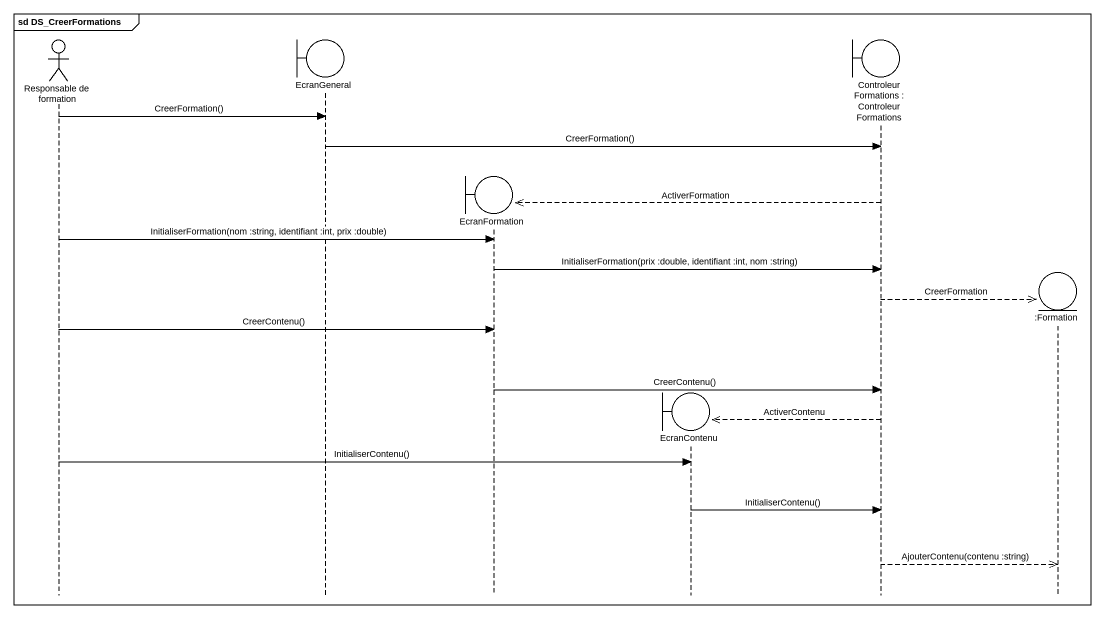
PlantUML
@startuml
mainframe sd DS_CreerFormations
hide footbox
actor "Responsable de formation" as Responsable_de_formation
boundary EcranGeneral
boundary EcranFormation
boundary EcranContenu
boundary "ControleurFormations : ControleurFormations" as ControleurFormations
entity ":Formation" as Formation

Responsable_de_formation -> EcranGeneral : CreerFormation()
EcranGeneral -> ControleurFormations : CreerFormation()
ControleurFormations -->> EcranFormation ** : ActiverFormation
Responsable_de_formation -> EcranFormation : InitialiserFormation(nom :string, identifiant :int, prix :double)
EcranFormation -> ControleurFormations : InitialiserFormation(prix :double, identifiant :int, nom :string)
ControleurFormations -->> Formation ** : CreerFormation
Responsable_de_formation -> EcranFormation : CreerContenu()
EcranFormation -> ControleurFormations : CreerContenu()
ControleurFormations -->> EcranContenu ** : ActiverContenu
Responsable_de_formation -> EcranContenu : InitialiserContenu()
EcranContenu -> ControleurFormations : InitialiserContenu()
ControleurFormations -->> Formation : AjouterContenu(contenu :string)
@enduml
